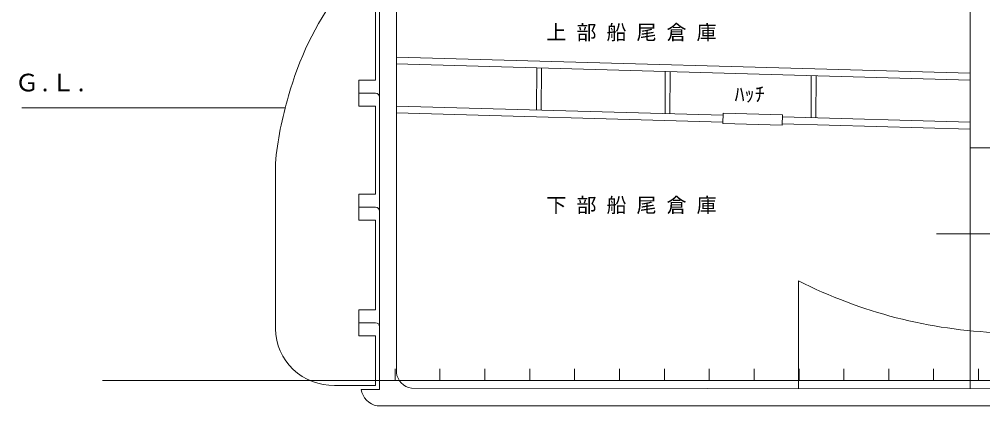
# Model space of a CAD drawing. Units: millimetres, scale not verified. Extents: x -51052 to 51048, y -29700 to 29700.
# Drawn here: x -44126 to -32104, y -19529 to -14703 of the extents above; entities that cross this region are included whole.
import ezdxf
from ezdxf.enums import TextEntityAlignment as Align

# ---------------------------------------------------------------- set-up
doc = ezdxf.new("R2010")
doc.units = ezdxf.units.MM
doc.header["$LTSCALE"] = 100
doc.linetypes.add('USER1', pattern=[50.8, 31.75, -6.35, 6.35, -6.35])
for name, color, linetype, lineweight in [('0-0_GL', 7, 'Continuous', 18), ('0-2_sunpou', 7, 'Continuous', 18), ('0-3_keijou', 7, 'Continuous', 18), ('0-6_center', 7, 'USER1', 18)]:
    doc.layers.add(name, color=color, linetype=linetype, lineweight=lineweight)
doc.layers.add('0-5_text', color=7, linetype='Continuous')
doc.styles.add('ＭＳ ゴシック', font='')
doc.styles.get('ＭＳ ゴシック').set_extended_font_data('MS Gothic')

msp = doc.modelspace()

# ---------------------------------------------------------------- linework, layer by layer
at = {"layer": '0-0_GL'}
msp.add_line((-44091.9, -15808.3), (-40806.7, -15808.3), dxfattribs=at)
at = {"layer": '0-2_sunpou'}
for p, q in [((-39436.4, -19067.2), (-39436.4, -19212.2)), ((-38876.4, -19067.2), (-38876.4, -19212.2)), ((-38316.4, -19067.2), (-38316.4, -19212.2)), ((-37756.4, -19067.2), (-37756.4, -19212.2)), ((-37196.4, -19067.2), (-37196.4, -19212.2)), ((-36636.4, -19067.2), (-36636.4, -19212.2)), ((-36076.4, -19067.2), (-36076.4, -19212.2)), ((-35516.4, -19067.2), (-35516.4, -19212.2)), ((-34956.4, -19067.2), (-34956.4, -19212.2)), ((-34396.4, -19067.2), (-34396.4, -19212.2)), ((-33836.4, -19067.2), (-33836.4, -19212.2)), ((-33276.4, -19067.2), (-33276.4, -19212.2)), ((-32716.4, -19067.2), (-32716.4, -19212.2)), ((-32156.4, -19067.2), (-32156.4, -19212.2)), ((-43085.1, -19212.2), (29319.7, -19212.2))]:
    msp.add_line(p, q, dxfattribs=at)
at = {"layer": '0-3_keijou'}
for p, q in [((-39629.3, -12955.5), (-39629.3, -19323.8)), ((-39420.4, -19115.9), (-39420.4, -12955.5)), ((-39679.3, -13434.2), (-39679.3, -15463.9)), ((-32260.3, -19316.1), (-32260.3, -14454.5)), ((-32262.7, -15463.1), (-39422.8, -15261.1)), ((-32260.3, -15378.2), (-39420.4, -15176.1)), ((-37669.4, -15310.6), (-37672.3, -15835.7)), ((-37609.4, -15312.3), (-37612.3, -15837.4)), ((-36065.4, -15355.8), (-36068.2, -15881)), ((-36005.4, -15357.5), (-36008.3, -15882.6)), ((-39889.3, -15463.9), (-39889.3, -15788.9)), ((-39679.3, -15463.9), (-39889.3, -15463.9)), ((-34243.3, -15407.2), (-34246.2, -15932.4)), ((-34183.3, -15408.9), (-34186.2, -15934.1)), ((-39679.3, -15626.4), (-39889.3, -15626.4)), ((-39679.3, -15788.9), (-39889.3, -15788.9)), ((-39679.3, -15788.9), (-39679.3, -16886.9)), ((-35343.4, -15901.4), (-39420.4, -15786.4)), ((-35345.7, -15986.4), (-39420.4, -15871.4)), ((-34603, -15895), (-35342.7, -15874.9)), ((-34606.6, -16026.4), (-34603, -15895)), ((-32260.3, -15988.4), (-34603.8, -15922.3)), ((-32260.3, -16073.4), (-34606.1, -16007.2)), ((-27185.6, -16294), (-32260.3, -16307.6)), ((-40929.8, -16502.2), (-40929.8, -18564.4)), ((-39889.3, -16886.9), (-39889.3, -17211.9)), ((-39679.3, -16886.9), (-39889.3, -16886.9)), ((-39679.3, -17049.4), (-39889.3, -17049.4)), ((-39679.3, -17211.9), (-39889.3, -17211.9)), ((-39679.3, -17211.9), (-39679.3, -18329.9)), ((-34403.1, -17969), (-34403.1, -19313.8)), ((-39889.3, -18329.9), (-39889.3, -18654.9)), ((-39679.3, -18329.9), (-39889.3, -18329.9)), ((-39679.3, -18492.4), (-39889.3, -18492.4)), ((-39679.3, -18654.9), (-39889.3, -18654.9)), ((-39679.3, -18654.9), (-39679.3, -19273.8)), ((-40190.6, -19273.8), (-39679.3, -19273.8)), ((-39858.2, -19323.8), (-39629.3, -19323.8)), ((-39232, -19308.4), (-14208.1, -19336.2)), ((-39658.2, -19528.6), (-14161, -19528.6))]:
    msp.add_line(p, q, dxfattribs=at)
msp.add_lwpolyline([(-34606.6, -16026.4), (-35346.3, -16006.2), (-35342.7, -15874.9)], dxfattribs=at)
for centre, radius, start, end in [((-37088.7, -16654), 3808.1, 143.44898, 164.84507), ((-39679.3, -15676.4), 50, 0, 90), ((-36647.6, -16903.9), 4301, 163.16784, 174.64118), ((-39679.3, -17099.4), 50, 0, 90), ((-31672.1, -12573.9), 6047, 243.15208, 267.91516), ((-39679.3, -18542.4), 50, 0, 90), ((-40209.9, -18554.1), 720, 181.20269, 271.54114), ((-39201.8, -19090.5), 220, 186.64146, 262.11273), ((-39625.6, -19296.7), 234.1, 186.64146, 262.11273)]:
    msp.add_arc(centre, radius, start, end, dxfattribs=at)
at = {"layer": '0-6_center'}
msp.add_line((-14265.5, -17380.2), (-32752.9, -17380.2), dxfattribs=at)

# ---------------------------------------------------------------- texts
at = {"layer": '0-5_text', "style": 'ＭＳ ゴシック'}
for s, height, p in [('上 部 船 尾 倉 庫', 183.3, (-37548.4, -15012.9)), ('Ｇ.Ｌ.', 219.9, (-44178.6, -15669.3)), ('ﾊｯﾁ', 183.3, (-35200.1, -15784.7)), ('下 部 船 尾 倉 庫', 183.3, (-37548.4, -17170.8))]:
    msp.add_text(s, height=height, dxfattribs=at).set_placement(p, align=Align.BOTTOM_LEFT)

doc.saveas('drawing.dxf')
